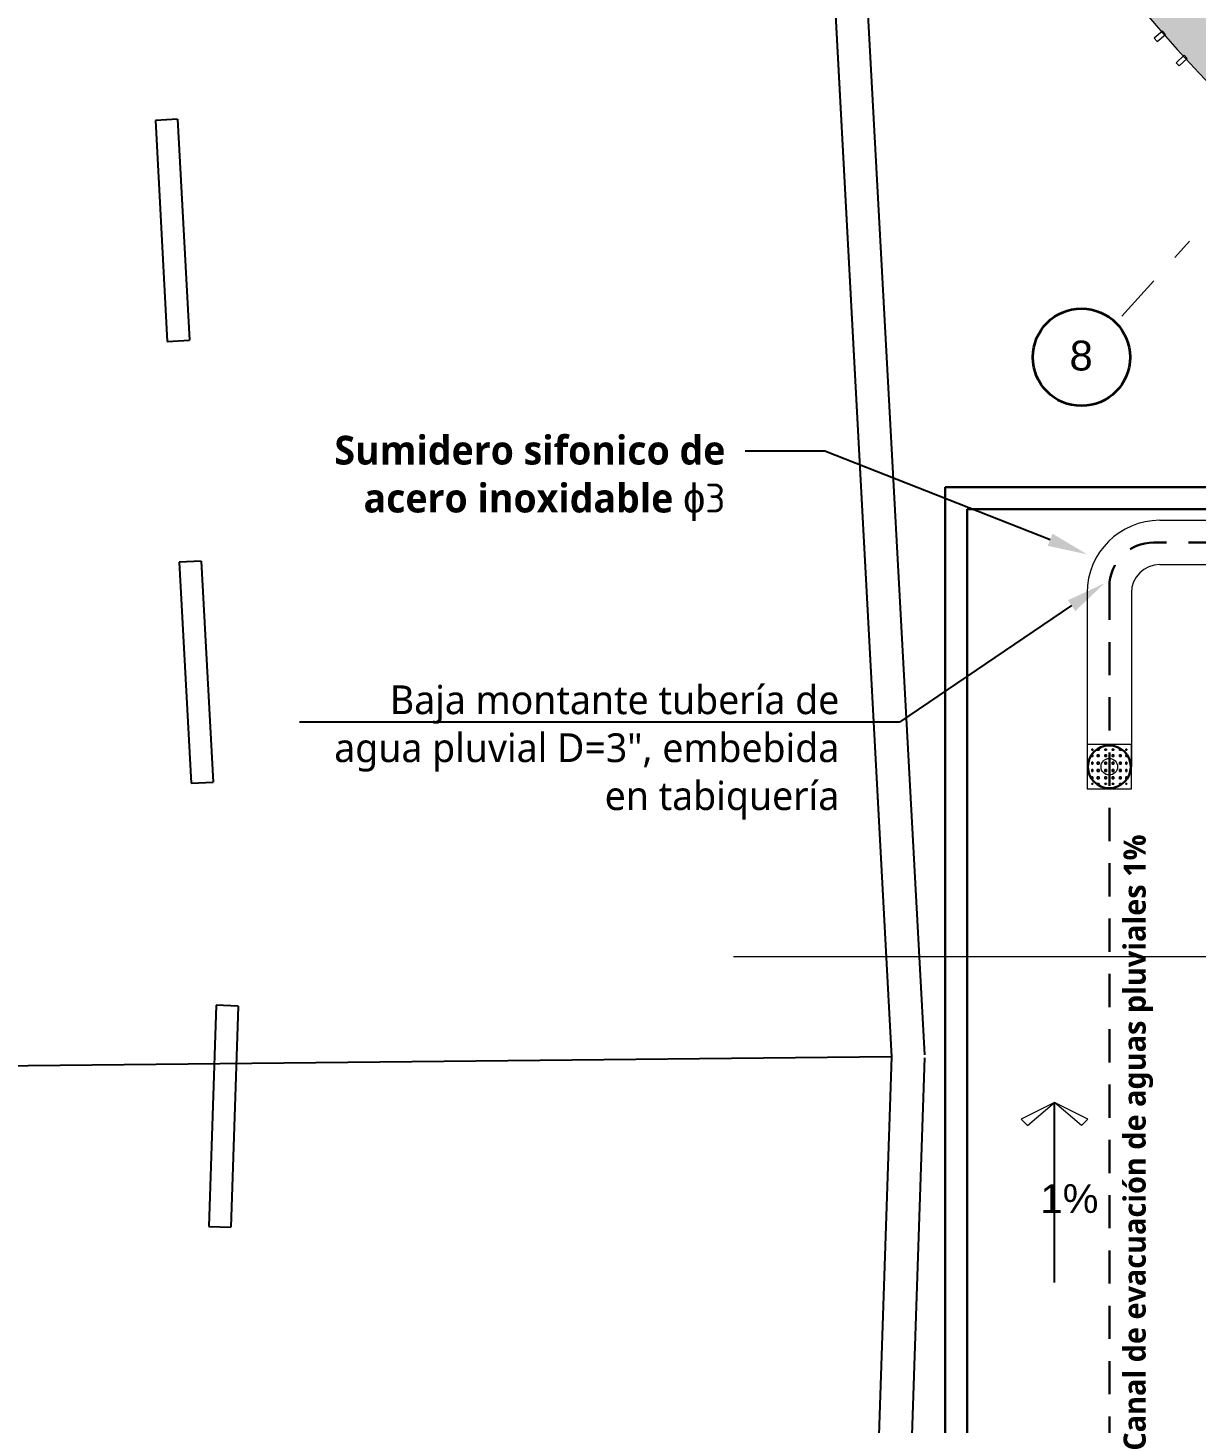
# Model space of a CAD drawing. Header units: metres. Extents: x 27 to 147, y -173 to 8.
# Drawn here: x 36.24 to 41.52, y -111.58 to -105.28 of the extents above; entities that cross this region are included whole.
import ezdxf
from ezdxf import colors
from ezdxf.entities.mleader import LeaderData, LeaderLine
from ezdxf.math import Vec2, Vec3

# ---------------------------------------------------------------- set-up
doc = ezdxf.new("R2010")
doc.units = ezdxf.units.M
doc.linetypes.add('Dot & Dashed', pattern=[0.670277762413025, 0.352777767181396, -0.176388883590699, 0, -0.14111111164093])
doc.linetypes.add('HIDDEN2', pattern=[0.1875, 0.125, -0.0625])
for name, color, linetype, lineweight in [('2D Drafting - General_Pen_No__46', 7, 'Continuous', 25), ('canal de evacuacion', 1, 'Continuous', 20), ('Drawing & Figure_Pen_No__122', 9, 'Continuous', 13), ('Drawing & Figure_Pen_No__7', 7, 'Continuous', 35), ('GRAFO 0 BLANCO', 7, 'Continuous', 0), ('grafo 2', 31, 'Continuous', 20), ('GRAFO 4', 7, 'Continuous', 30), ('GRAFO01', 7, 'Continuous', 0), ('GRfo 3', 7, 'Continuous', 30), ('Interior - Mobiliario', 7, 'Continuous', 5), ('letras sr', 7, 'Continuous', 5), ('linea 001', 252, 'Continuous', 0), ('linea0016', 144, 'HIDDEN2', 9), ('Lineas Referencia', 73, 'Continuous', 13)]:
    doc.layers.add(name, color=color, linetype=linetype, lineweight=lineweight)
for name, color, linetype, lineweight, true_color in [('Interior - Mobiliario _Pluma_Nº__3', 7, 'Continuous', 18, 0xff6600), ('RAMPA PROPUESTA 1 CERRAMIENTO_Pen_No__167', 7, 'Continuous', 13, 0x6a6a6a), ('Structural - Bearing_Pen_No__123', 7, 'Continuous', 0, 0xd8d8d8), ('Structural - Bearing_Pen_No__167', 7, 'Continuous', 13, 0x6a6a6a)]:
    doc.layers.add(name, color=color, linetype=linetype, lineweight=lineweight, true_color=true_color)
doc.layers.add('Rampa', color=41, linetype='Continuous')
doc.layers.add('Separador de bike pintado', color=8, linetype='Continuous')
doc.styles.add('Generales', font='trebuc.ttf', dxfattribs={"height": 0.1})
doc.styles.add('GENERATED_STYLE_1', font='arialbd.ttf')
doc.styles.add('GENERATED_STYLE_2', font='arial.ttf')
doc.styles.get("Standard").update_dxf_attribs({"font": 'arial.ttf'})

# ---------------------------------------------------------------- blocks, each defined once
blk = doc.blocks.new('Red 18')
at = {"layer": 'GRAFO 0 BLANCO', "linetype": 'Continuous'}
for p, q in [((0.05, 0.2041666666666667), (0.04583333333333334, 0.2041666666666667)), ((0.04583333333333334, 0.2041666666666667), (0.04583333333333334, 0.2)), ((0.04583333333333334, 0.2), (0.04583333333333334, 0.2041666666666667)), ((0.04583333333333334, 0.2041666666666667), (0.05, 0.2041666666666667)), ((0.04583333333333334, 0.2), (0.05, 0.2)), ((0.05, 0.2), (0.04583333333333334, 0.2)), ((0.05, 0.2), (0.05, 0.2041666666666667)), ((0.05, 0.2041666666666667), (0.05, 0.2)), ((0.07916666666666668, 0.2041666666666667), (0.07083333333333333, 0.2041666666666667)), ((0.07083333333333333, 0.2041666666666667), (0.07083333333333333, 0.2)), ((0.07083333333333333, 0.2041666666666667), (0.07916666666666668, 0.2041666666666667)), ((0.07083333333333333, 0.2), (0.07083333333333333, 0.2041666666666667)), ((0.07083333333333333, 0.2), (0.07916666666666668, 0.2)), ((0.07916666666666668, 0.2), (0.07083333333333333, 0.2)), ((0.07916666666666668, 0.2), (0.07916666666666668, 0.2041666666666667)), ((0.07916666666666668, 0.2041666666666667), (0.07916666666666668, 0.2)), ((0.1125, 0.2041666666666667), (0.1041666666666667, 0.2041666666666667)), ((0.1041666666666667, 0.2041666666666667), (0.1041666666666667, 0.2)), ((0.1041666666666667, 0.2041666666666667), (0.1125, 0.2041666666666667)), ((0.1041666666666667, 0.2), (0.1041666666666667, 0.2041666666666667)), ((0.1041666666666667, 0.2), (0.1125, 0.2)), ((0.1125, 0.2), (0.1041666666666667, 0.2)), ((0.1125, 0.2), (0.1125, 0.2041666666666667)), ((0.1125, 0.2041666666666667), (0.1125, 0.2)), ((0.1458333333333333, 0.2041666666666667), (0.1375, 0.2041666666666667)), ((0.1375, 0.2041666666666667), (0.1375, 0.2)), ((0.1375, 0.2041666666666667), (0.1458333333333333, 0.2041666666666667)), ((0.1375, 0.2), (0.1375, 0.2041666666666667)), ((0.1375, 0.2), (0.1458333333333333, 0.2)), ((0.1458333333333333, 0.2), (0.1375, 0.2)), ((0.1458333333333333, 0.2), (0.1458333333333333, 0.2041666666666667)), ((0.1458333333333333, 0.2041666666666667), (0.1458333333333333, 0.2)), ((0.1791666666666666, 0.2041666666666667), (0.1708333333333333, 0.2041666666666667)), ((0.1708333333333333, 0.2041666666666667), (0.1708333333333333, 0.2)), ((0.1708333333333333, 0.2041666666666667), (0.1791666666666666, 0.2041666666666667)), ((0.1708333333333333, 0.2), (0.1708333333333333, 0.2041666666666667)), ((0.1708333333333333, 0.2), (0.1791666666666666, 0.2)), ((0.1791666666666666, 0.2), (0.1708333333333333, 0.2)), ((0.1791666666666666, 0.2), (0.1791666666666666, 0.2041666666666667)), ((0.1791666666666666, 0.2041666666666667), (0.1791666666666666, 0.2)), ((0.2041666666666667, 0.2041666666666667), (0.2, 0.2041666666666667)), ((0.2, 0.2041666666666667), (0.2, 0.2)), ((0.2, 0.2), (0.2, 0.2041666666666667)), ((0.2, 0.2041666666666667), (0.2041666666666667, 0.2041666666666667)), ((0.2, 0.2), (0.2041666666666667, 0.2)), ((0.2041666666666667, 0.2), (0.2, 0.2)), ((0.2041666666666667, 0.2), (0.2041666666666667, 0.2041666666666667)), ((0.2041666666666667, 0.2041666666666667), (0.2041666666666667, 0.2)), ((0.05, 0.1791666666666666), (0.04583333333333334, 0.1791666666666666)), ((0.04583333333333334, 0.1791666666666666), (0.04583333333333334, 0.1708333333333333)), ((0.04583333333333334, 0.1708333333333333), (0.04583333333333334, 0.1791666666666666)), ((0.04583333333333334, 0.1791666666666666), (0.05, 0.1791666666666666)), ((0.04583333333333334, 0.1708333333333333), (0.05, 0.1708333333333333)), ((0.05, 0.1708333333333333), (0.04583333333333334, 0.1708333333333333)), ((0.05, 0.1458333333333333), (0.04583333333333334, 0.1458333333333333)), ((0.04583333333333334, 0.1458333333333333), (0.04583333333333334, 0.1375)), ((0.04583333333333334, 0.1375), (0.04583333333333334, 0.1458333333333333)), ((0.04583333333333334, 0.1458333333333333), (0.05, 0.1458333333333333)), ((0.04583333333333334, 0.1375), (0.05, 0.1375)), ((0.05, 0.1375), (0.04583333333333334, 0.1375)), ((0.05, 0.1708333333333333), (0.05, 0.1791666666666666)), ((0.05, 0.1791666666666666), (0.05, 0.1708333333333333)), ((0.05, 0.1375), (0.05, 0.1458333333333333)), ((0.05, 0.1458333333333333), (0.05, 0.1375)), ((0.07916666666666668, 0.1791666666666666), (0.07083333333333333, 0.1791666666666666)), ((0.07083333333333333, 0.1791666666666666), (0.07083333333333333, 0.1708333333333333)), ((0.07083333333333333, 0.1708333333333333), (0.07083333333333333, 0.1791666666666666)), ((0.07083333333333333, 0.1791666666666666), (0.07916666666666668, 0.1791666666666666)), ((0.07083333333333333, 0.1708333333333333), (0.07916666666666668, 0.1708333333333333)), ((0.07916666666666668, 0.1708333333333333), (0.07083333333333333, 0.1708333333333333)), ((0.07916666666666668, 0.1458333333333333), (0.07083333333333333, 0.1458333333333333)), ((0.07083333333333333, 0.1458333333333333), (0.07083333333333333, 0.1375)), ((0.07083333333333333, 0.1375), (0.07083333333333333, 0.1458333333333333)), ((0.07083333333333333, 0.1458333333333333), (0.07916666666666668, 0.1458333333333333)), ((0.07083333333333333, 0.1375), (0.07916666666666668, 0.1375)), ((0.07916666666666668, 0.1375), (0.07083333333333333, 0.1375)), ((0.07916666666666668, 0.1708333333333333), (0.07916666666666668, 0.1791666666666666)), ((0.07916666666666668, 0.1791666666666666), (0.07916666666666668, 0.1708333333333333)), ((0.07916666666666668, 0.1375), (0.07916666666666668, 0.1458333333333333)), ((0.07916666666666668, 0.1458333333333333), (0.07916666666666668, 0.1375)), ((0.1125, 0.1791666666666666), (0.1041666666666667, 0.1791666666666666)), ((0.1041666666666667, 0.1791666666666666), (0.1041666666666667, 0.1708333333333333)), ((0.1041666666666667, 0.1708333333333333), (0.1041666666666667, 0.1791666666666666)), ((0.1041666666666667, 0.1791666666666666), (0.1125, 0.1791666666666666)), ((0.1041666666666667, 0.1708333333333333), (0.1125, 0.1708333333333333)), ((0.1125, 0.1708333333333333), (0.1041666666666667, 0.1708333333333333)), ((0.1125, 0.1458333333333333), (0.1041666666666667, 0.1458333333333333)), ((0.1041666666666667, 0.1458333333333333), (0.1041666666666667, 0.1375)), ((0.1041666666666667, 0.1375), (0.1041666666666667, 0.1458333333333333)), ((0.1041666666666667, 0.1458333333333333), (0.1125, 0.1458333333333333)), ((0.1041666666666667, 0.1375), (0.1125, 0.1375)), ((0.1125, 0.1375), (0.1041666666666667, 0.1375)), ((0.1125, 0.1708333333333333), (0.1125, 0.1791666666666666)), ((0.1125, 0.1791666666666666), (0.1125, 0.1708333333333333)), ((0.1125, 0.1375), (0.1125, 0.1458333333333333)), ((0.1125, 0.1458333333333333), (0.1125, 0.1375)), ((0.1458333333333333, 0.1791666666666666), (0.1375, 0.1791666666666666)), ((0.1375, 0.1791666666666666), (0.1375, 0.1708333333333333)), ((0.1375, 0.1708333333333333), (0.1375, 0.1791666666666666)), ((0.1375, 0.1791666666666666), (0.1458333333333333, 0.1791666666666666)), ((0.1375, 0.1708333333333333), (0.1458333333333333, 0.1708333333333333)), ((0.1458333333333333, 0.1708333333333333), (0.1375, 0.1708333333333333)), ((0.1458333333333333, 0.1458333333333333), (0.1375, 0.1458333333333333)), ((0.1375, 0.1458333333333333), (0.1375, 0.1375)), ((0.1375, 0.1375), (0.1375, 0.1458333333333333)), ((0.1375, 0.1458333333333333), (0.1458333333333333, 0.1458333333333333)), ((0.1375, 0.1375), (0.1458333333333333, 0.1375)), ((0.1458333333333333, 0.1375), (0.1375, 0.1375)), ((0.1458333333333333, 0.1708333333333333), (0.1458333333333333, 0.1791666666666666)), ((0.1458333333333333, 0.1791666666666666), (0.1458333333333333, 0.1708333333333333)), ((0.1458333333333333, 0.1375), (0.1458333333333333, 0.1458333333333333)), ((0.1458333333333333, 0.1458333333333333), (0.1458333333333333, 0.1375)), ((0.1791666666666666, 0.1791666666666666), (0.1708333333333333, 0.1791666666666666)), ((0.1708333333333333, 0.1791666666666666), (0.1708333333333333, 0.1708333333333333)), ((0.1708333333333333, 0.1708333333333333), (0.1708333333333333, 0.1791666666666666)), ((0.1708333333333333, 0.1791666666666666), (0.1791666666666666, 0.1791666666666666)), ((0.1708333333333333, 0.1708333333333333), (0.1791666666666666, 0.1708333333333333)), ((0.1791666666666666, 0.1708333333333333), (0.1708333333333333, 0.1708333333333333)), ((0.1791666666666666, 0.1458333333333333), (0.1708333333333333, 0.1458333333333333)), ((0.1708333333333333, 0.1458333333333333), (0.1708333333333333, 0.1375)), ((0.1708333333333333, 0.1375), (0.1708333333333333, 0.1458333333333333)), ((0.1708333333333333, 0.1458333333333333), (0.1791666666666666, 0.1458333333333333)), ((0.1708333333333333, 0.1375), (0.1791666666666666, 0.1375)), ((0.1791666666666666, 0.1375), (0.1708333333333333, 0.1375)), ((0.1791666666666666, 0.1708333333333333), (0.1791666666666666, 0.1791666666666666)), ((0.1791666666666666, 0.1791666666666666), (0.1791666666666666, 0.1708333333333333)), ((0.1791666666666666, 0.1375), (0.1791666666666666, 0.1458333333333333)), ((0.1791666666666666, 0.1458333333333333), (0.1791666666666666, 0.1375)), ((0.2041666666666667, 0.1791666666666666), (0.2, 0.1791666666666666)), ((0.2, 0.1791666666666666), (0.2, 0.1708333333333333)), ((0.2, 0.1708333333333333), (0.2, 0.1791666666666666)), ((0.2, 0.1791666666666666), (0.2041666666666667, 0.1791666666666666)), ((0.2, 0.1708333333333333), (0.2041666666666667, 0.1708333333333333)), ((0.2041666666666667, 0.1708333333333333), (0.2, 0.1708333333333333)), ((0.2041666666666667, 0.1458333333333333), (0.2, 0.1458333333333333)), ((0.2, 0.1458333333333333), (0.2, 0.1375)), ((0.2, 0.1375), (0.2, 0.1458333333333333)), ((0.2, 0.1458333333333333), (0.2041666666666667, 0.1458333333333333)), ((0.2, 0.1375), (0.2041666666666667, 0.1375)), ((0.2041666666666667, 0.1375), (0.2, 0.1375)), ((0.2041666666666667, 0.1708333333333333), (0.2041666666666667, 0.1791666666666666)), ((0.2041666666666667, 0.1791666666666666), (0.2041666666666667, 0.1708333333333333)), ((0.2041666666666667, 0.1375), (0.2041666666666667, 0.1458333333333333)), ((0.2041666666666667, 0.1458333333333333), (0.2041666666666667, 0.1375)), ((0.05, 0.1125), (0.04583333333333334, 0.1125)), ((0.04583333333333334, 0.1125), (0.04583333333333334, 0.1041666666666667)), ((0.04583333333333334, 0.1041666666666667), (0.04583333333333334, 0.1125)), ((0.04583333333333334, 0.1125), (0.05, 0.1125)), ((0.04583333333333334, 0.1041666666666667), (0.05, 0.1041666666666667)), ((0.05, 0.1041666666666667), (0.04583333333333334, 0.1041666666666667)), ((0.05, 0.07916666666666668), (0.04583333333333334, 0.07916666666666668)), ((0.04583333333333334, 0.07916666666666668), (0.04583333333333334, 0.07083333333333333)), ((0.04583333333333334, 0.07083333333333333), (0.04583333333333334, 0.07916666666666668)), ((0.04583333333333334, 0.07916666666666668), (0.05, 0.07916666666666668)), ((0.04583333333333334, 0.07083333333333333), (0.05, 0.07083333333333333)), ((0.05, 0.07083333333333333), (0.04583333333333334, 0.07083333333333333)), ((0.05, 0.1041666666666667), (0.05, 0.1125)), ((0.05, 0.1125), (0.05, 0.1041666666666667)), ((0.05, 0.07083333333333333), (0.05, 0.07916666666666668)), ((0.05, 0.07916666666666668), (0.05, 0.07083333333333333)), ((0.07916666666666668, 0.1125), (0.07083333333333333, 0.1125)), ((0.07083333333333333, 0.1125), (0.07083333333333333, 0.1041666666666667)), ((0.07083333333333333, 0.1041666666666667), (0.07083333333333333, 0.1125)), ((0.07083333333333333, 0.1125), (0.07916666666666668, 0.1125)), ((0.07083333333333333, 0.1041666666666667), (0.07916666666666668, 0.1041666666666667)), ((0.07916666666666668, 0.1041666666666667), (0.07083333333333333, 0.1041666666666667)), ((0.07916666666666668, 0.07916666666666668), (0.07083333333333333, 0.07916666666666668)), ((0.07083333333333333, 0.07916666666666668), (0.07083333333333333, 0.07083333333333333)), ((0.07083333333333333, 0.07083333333333333), (0.07083333333333333, 0.07916666666666668)), ((0.07083333333333333, 0.07916666666666668), (0.07916666666666668, 0.07916666666666668)), ((0.07083333333333333, 0.07083333333333333), (0.07916666666666668, 0.07083333333333333)), ((0.07916666666666668, 0.07083333333333333), (0.07083333333333333, 0.07083333333333333)), ((0.07916666666666668, 0.1041666666666667), (0.07916666666666668, 0.1125)), ((0.07916666666666668, 0.1125), (0.07916666666666668, 0.1041666666666667)), ((0.07916666666666668, 0.07083333333333333), (0.07916666666666668, 0.07916666666666668)), ((0.07916666666666668, 0.07916666666666668), (0.07916666666666668, 0.07083333333333333)), ((0.1125, 0.1125), (0.1041666666666667, 0.1125)), ((0.1041666666666667, 0.1125), (0.1041666666666667, 0.1041666666666667)), ((0.1041666666666667, 0.1041666666666667), (0.1041666666666667, 0.1125)), ((0.1041666666666667, 0.1125), (0.1125, 0.1125)), ((0.1041666666666667, 0.1041666666666667), (0.1125, 0.1041666666666667)), ((0.1125, 0.1041666666666667), (0.1041666666666667, 0.1041666666666667)), ((0.1125, 0.07916666666666668), (0.1041666666666667, 0.07916666666666668)), ((0.1041666666666667, 0.07916666666666668), (0.1041666666666667, 0.07083333333333333)), ((0.1041666666666667, 0.07083333333333333), (0.1041666666666667, 0.07916666666666668)), ((0.1041666666666667, 0.07916666666666668), (0.1125, 0.07916666666666668)), ((0.1041666666666667, 0.07083333333333333), (0.1125, 0.07083333333333333)), ((0.1125, 0.07083333333333333), (0.1041666666666667, 0.07083333333333333)), ((0.1125, 0.1041666666666667), (0.1125, 0.1125)), ((0.1125, 0.1125), (0.1125, 0.1041666666666667)), ((0.1125, 0.07083333333333333), (0.1125, 0.07916666666666668)), ((0.1125, 0.07916666666666668), (0.1125, 0.07083333333333333)), ((0.1458333333333333, 0.1125), (0.1375, 0.1125)), ((0.1375, 0.1125), (0.1375, 0.1041666666666667)), ((0.1375, 0.1041666666666667), (0.1375, 0.1125)), ((0.1375, 0.1125), (0.1458333333333333, 0.1125)), ((0.1375, 0.1041666666666667), (0.1458333333333333, 0.1041666666666667)), ((0.1458333333333333, 0.1041666666666667), (0.1375, 0.1041666666666667)), ((0.1458333333333333, 0.07916666666666668), (0.1375, 0.07916666666666668)), ((0.1375, 0.07916666666666668), (0.1375, 0.07083333333333333)), ((0.1375, 0.07083333333333333), (0.1375, 0.07916666666666668)), ((0.1375, 0.07916666666666668), (0.1458333333333333, 0.07916666666666668)), ((0.1375, 0.07083333333333333), (0.1458333333333333, 0.07083333333333333)), ((0.1458333333333333, 0.07083333333333333), (0.1375, 0.07083333333333333)), ((0.1458333333333333, 0.1041666666666667), (0.1458333333333333, 0.1125)), ((0.1458333333333333, 0.1125), (0.1458333333333333, 0.1041666666666667)), ((0.1458333333333333, 0.07083333333333333), (0.1458333333333333, 0.07916666666666668)), ((0.1458333333333333, 0.07916666666666668), (0.1458333333333333, 0.07083333333333333)), ((0.1791666666666666, 0.1125), (0.1708333333333333, 0.1125)), ((0.1708333333333333, 0.1125), (0.1708333333333333, 0.1041666666666667)), ((0.1708333333333333, 0.1041666666666667), (0.1708333333333333, 0.1125)), ((0.1708333333333333, 0.1125), (0.1791666666666666, 0.1125)), ((0.1708333333333333, 0.1041666666666667), (0.1791666666666666, 0.1041666666666667)), ((0.1791666666666666, 0.1041666666666667), (0.1708333333333333, 0.1041666666666667)), ((0.1791666666666666, 0.07916666666666668), (0.1708333333333333, 0.07916666666666668)), ((0.1708333333333333, 0.07916666666666668), (0.1708333333333333, 0.07083333333333333)), ((0.1708333333333333, 0.07083333333333333), (0.1708333333333333, 0.07916666666666668)), ((0.1708333333333333, 0.07916666666666668), (0.1791666666666666, 0.07916666666666668)), ((0.1708333333333333, 0.07083333333333333), (0.1791666666666666, 0.07083333333333333)), ((0.1791666666666666, 0.07083333333333333), (0.1708333333333333, 0.07083333333333333)), ((0.1791666666666666, 0.1041666666666667), (0.1791666666666666, 0.1125)), ((0.1791666666666666, 0.1125), (0.1791666666666666, 0.1041666666666667)), ((0.1791666666666666, 0.07083333333333333), (0.1791666666666666, 0.07916666666666668)), ((0.1791666666666666, 0.07916666666666668), (0.1791666666666666, 0.07083333333333333)), ((0.2041666666666667, 0.1125), (0.2, 0.1125)), ((0.2, 0.1125), (0.2, 0.1041666666666667)), ((0.2, 0.1041666666666667), (0.2, 0.1125)), ((0.2, 0.1125), (0.2041666666666667, 0.1125)), ((0.2, 0.1041666666666667), (0.2041666666666667, 0.1041666666666667)), ((0.2041666666666667, 0.1041666666666667), (0.2, 0.1041666666666667)), ((0.2041666666666667, 0.07916666666666668), (0.2, 0.07916666666666668)), ((0.2, 0.07916666666666668), (0.2, 0.07083333333333333)), ((0.2, 0.07083333333333333), (0.2, 0.07916666666666668)), ((0.2, 0.07916666666666668), (0.2041666666666667, 0.07916666666666668)), ((0.2, 0.07083333333333333), (0.2041666666666667, 0.07083333333333333)), ((0.2041666666666667, 0.07083333333333333), (0.2, 0.07083333333333333)), ((0.2041666666666667, 0.1041666666666667), (0.2041666666666667, 0.1125)), ((0.2041666666666667, 0.1125), (0.2041666666666667, 0.1041666666666667)), ((0.2041666666666667, 0.07083333333333333), (0.2041666666666667, 0.07916666666666668)), ((0.2041666666666667, 0.07916666666666668), (0.2041666666666667, 0.07083333333333333)), ((0.05, 0.05), (0.04583333333333334, 0.05)), ((0.04583333333333334, 0.05), (0.04583333333333334, 0.04583333333333334)), ((0.04583333333333334, 0.04583333333333334), (0.04583333333333334, 0.05)), ((0.04583333333333334, 0.05), (0.05, 0.05)), ((0.04583333333333334, 0.04583333333333334), (0.05, 0.04583333333333334)), ((0.05, 0.04583333333333334), (0.04583333333333334, 0.04583333333333334)), ((0.05, 0.04583333333333334), (0.05, 0.05)), ((0.05, 0.05), (0.05, 0.04583333333333334)), ((0.07916666666666668, 0.05), (0.07083333333333333, 0.05)), ((0.07083333333333333, 0.05), (0.07083333333333333, 0.04583333333333334)), ((0.07083333333333333, 0.05), (0.07916666666666668, 0.05)), ((0.07083333333333333, 0.04583333333333334), (0.07083333333333333, 0.05)), ((0.07083333333333333, 0.04583333333333334), (0.07916666666666668, 0.04583333333333334)), ((0.07916666666666668, 0.04583333333333334), (0.07083333333333333, 0.04583333333333334)), ((0.07916666666666668, 0.04583333333333334), (0.07916666666666668, 0.05)), ((0.07916666666666668, 0.05), (0.07916666666666668, 0.04583333333333334)), ((0.1125, 0.05), (0.1041666666666667, 0.05)), ((0.1041666666666667, 0.05), (0.1041666666666667, 0.04583333333333334)), ((0.1041666666666667, 0.05), (0.1125, 0.05)), ((0.1041666666666667, 0.04583333333333334), (0.1041666666666667, 0.05)), ((0.1041666666666667, 0.04583333333333334), (0.1125, 0.04583333333333334)), ((0.1125, 0.04583333333333334), (0.1041666666666667, 0.04583333333333334)), ((0.1125, 0.04583333333333334), (0.1125, 0.05)), ((0.1125, 0.05), (0.1125, 0.04583333333333334)), ((0.1458333333333333, 0.05), (0.1375, 0.05)), ((0.1375, 0.05), (0.1375, 0.04583333333333334)), ((0.1375, 0.05), (0.1458333333333333, 0.05)), ((0.1375, 0.04583333333333334), (0.1375, 0.05)), ((0.1375, 0.04583333333333334), (0.1458333333333333, 0.04583333333333334)), ((0.1458333333333333, 0.04583333333333334), (0.1375, 0.04583333333333334)), ((0.1458333333333333, 0.04583333333333334), (0.1458333333333333, 0.05)), ((0.1458333333333333, 0.05), (0.1458333333333333, 0.04583333333333334)), ((0.1791666666666666, 0.05), (0.1708333333333333, 0.05)), ((0.1708333333333333, 0.05), (0.1708333333333333, 0.04583333333333334)), ((0.1708333333333333, 0.05), (0.1791666666666666, 0.05)), ((0.1708333333333333, 0.04583333333333334), (0.1708333333333333, 0.05)), ((0.1708333333333333, 0.04583333333333334), (0.1791666666666666, 0.04583333333333334)), ((0.1791666666666666, 0.04583333333333334), (0.1708333333333333, 0.04583333333333334)), ((0.1791666666666666, 0.04583333333333334), (0.1791666666666666, 0.05)), ((0.1791666666666666, 0.05), (0.1791666666666666, 0.04583333333333334)), ((0.2041666666666667, 0.05), (0.2, 0.05)), ((0.2, 0.05), (0.2, 0.04583333333333334)), ((0.2, 0.04583333333333334), (0.2, 0.05)), ((0.2, 0.05), (0.2041666666666667, 0.05)), ((0.2, 0.04583333333333334), (0.2041666666666667, 0.04583333333333334)), ((0.2041666666666667, 0.04583333333333334), (0.2, 0.04583333333333334)), ((0.2041666666666667, 0.04583333333333334), (0.2041666666666667, 0.05)), ((0.2041666666666667, 0.05), (0.2041666666666667, 0.04583333333333334))]:
    blk.add_line(p, q, dxfattribs=at)
at = {"layer": 'GRAFO01'}
blk.add_lwpolyline([(0.02500000000000005, 0.02500000000000141), (0.2250000000000001, 0.02500000000000141), (0.2250000000000001, 0.2250000000000014), (0.02500000000000005, 0.2250000000000014)], close=True, dxfattribs=at)
at = {"layer": 'Interior - Mobiliario _Pluma_Nº__3', "linetype": 'Continuous'}
for p, q in [((0.2250000000000001, 0.2250000000000014), (0.02500000000000005, 0.2250000000000014)), ((0.02500000000000005, 0.2250000000000014), (0.02500000000000005, 0.02500000000000141)), ((0.2250000000000001, 0.02500000000000141), (0.2250000000000001, 0.2250000000000014)), ((0.02500000000000005, 0.02500000000000141), (0.2250000000000001, 0.02500000000000141))]:
    blk.add_line(p, q, dxfattribs=at)
blk = doc.blocks.new('FLECHA')
at = {"layer": 'grafo 2', "ltscale": 0.05}
for p, q in [((674350.4068813783, 8489809.493097022, -2.952000000000225), (674350.3571751671, 8489809.392813733, -2.952000000000225)), ((674350.4068813783, 8489809.493097022, -2.952000000000225), (674350.4259006998, 8489809.474077702, -2.952000000000225)), ((674350.4259006998, 8489809.474077702, -2.952000000000225), (674350.3571751671, 8489809.392813733, -2.952000000000225)), ((674350.4259006998, 8489809.311549768, -2.952000000000225), (674350.3571751671, 8489809.392813733, -2.952000000000225)), ((674350.4068813783, 8489809.292530447, -2.952000000000225), (674350.4259006998, 8489809.311549768, -2.952000000000225))]:
    blk.add_line(p, q, dxfattribs=at)
at = {"layer": 'grafo 2', "lineweight": 25}
blk.add_line((674350.8988359317, 8489809.392813733, -2.952000000000225), (674350.3571751671, 8489809.392813733, -2.952000000000225), dxfattribs=at)
at = {"layer": 'grafo 2'}
blk.add_line((674350.3571751671, 8489809.392813733, -2.952000000000225), (674350.4068813783, 8489809.292530447, -2.952000000000225), dxfattribs=at)

msp = doc.modelspace()

# ---------------------------------------------------------------- hatches: boundary and pattern name
at = {"layer": 'Structural - Bearing_Pen_No__123', "linetype": 'Continuous', "lineweight": 0, "true_color": 0xa2a2a2}
h = msp.add_hatch(color=253, dxfattribs=at)
h.paths.add_polyline_path([(51.81196546571025, -107.3711592722996), (51.81196546571025, -95.30803342829785), (45.86391877261511, -95.30803342829785, 0.9905383628707543), (45.86391877261511, -107.3711592722996)])
h.paths.add_polyline_path([(49.0694001417822, -101.3395963999866, -0.9999999999999999), (42.76940014178219, -101.3395963999866, -0.9999999999999999)], flags=0)

# ---------------------------------------------------------------- linework, layer by layer
at = {"color": 251, "true_color": 0x636466}
for p, q in [((39.36122024227632, -95.29987515252908), (40.14601842962555, -109.9281439354807)), ((39.49998915766327, -95.29239145808732), (40.29577103482013, -109.9200031183187)), ((40.14601842962555, -109.9281439354807), (34.14064119301737, -109.9903191112888)), ((40.14601842962555, -109.9281439354807), (39.76108894160541, -121.5127773525081)), ((40.29590978054382, -109.9331328670677), (39.91098029252368, -121.517766284095))]:
    msp.add_line(p, q, dxfattribs=at)
at = {"layer": 'canal de evacuacion'}
for p, q in [((41.3595946837344, -107.5036386626514), (51.88941744437253, -107.503638662652)), ((41.3595946837344, -107.7036386626512), (51.88941744437253, -107.7036386626521))]:
    msp.add_line(p, q, dxfattribs=at)
for points in [[(41.0315575008589, -107.8316758455269), (41.03155750085799, -108.6175600428726)], [(41.23155750085871, -107.8316758455271), (41.2315575008578, -108.6175600428726)]]:
    msp.add_lwpolyline(points, dxfattribs=at)
msp.add_circle((41.13155750085789, -108.6175600428726), 0.0375, dxfattribs=at)
for radius, end in [(0.3280371828760508, 179.9999999999479), (0.1280371828760508, 180)]:
    msp.add_arc((41.3595946837344, -107.8316758455273), radius, 90, end, dxfattribs=at)
at = {"layer": 'Drawing & Figure_Pen_No__122', "color": 9, "linetype": 'Dot & Dashed', "lineweight": 13}
msp.add_line((41.84865628769381, -105.8489941039064), (41.18809037317006, -106.5811644250711), dxfattribs=at)
at = {"layer": 'Drawing & Figure_Pen_No__7', "color": 7, "linetype": 'Continuous', "lineweight": 35}
msp.add_circle((41.00570733956187, -106.7664653399418), 0.2199999999999994, dxfattribs=at)
at = {"layer": 'GRAFO 4', "linetype": 'Continuous'}
for points in [[(40.38938244516694, -107.3536374025028), (51.98949792623446, -107.3536374025028), (51.98949792623446, -126.6536374769391), (40.38938244516694, -126.6536374769391)], [(40.48938244516697, -107.4536374025028), (51.88949792623444, -107.4536374025028), (51.88949792623444, -126.5536374769392), (40.48938244516697, -126.5536374769391)]]:
    msp.add_lwpolyline(points, close=True, dxfattribs=at)
at = {"layer": 'GRfo 3'}
msp.add_circle((41.13155750085789, -108.6175600428726), 0.0966952781077453, dxfattribs=at)
at = {"layer": 'linea 001'}
msp.add_line((42.64889554103834, -109.4772724161563), (39.43296639655455, -109.477272422617), dxfattribs=at)
at = {"layer": 'linea0016', "linetype": 'HIDDEN2', "lineweight": 30, "ltscale": 1.2}
for p, q in [((51.88949792623444, -107.6036374025028), (41.33180804499861, -107.6036374025028)), ((41.13180804499862, -112.45363691876), (41.13180804499862, -107.8036374025029))]:
    msp.add_line(p, q, dxfattribs=at)
at = {"layer": 'linea0016', "linetype": 'HIDDEN2', "lineweight": 30, "ltscale": 0.9}
msp.add_arc((41.33180804499861, -107.8036374025029), 0.2, 90, 180, dxfattribs=at)
at = {"layer": 'Rampa'}
for p, q in [((39.36122024227637, -95.29987515253002), (40.1460184296256, -109.9281439354817)), ((40.1460184296256, -109.9281439354817), (39.76108894160546, -121.512777352509))]:
    msp.add_line(p, q, dxfattribs=at)
at = {"layer": 'RAMPA PROPUESTA 1 CERRAMIENTO_Pen_No__167', "color": 251, "linetype": 'Continuous', "lineweight": 13, "true_color": 0x6a6a6a}
for points in [[(41.33513063249108, -105.325161008813), (41.34829927601822, -105.3402138101355), (41.38593127932452, -105.3072922013177), (41.37276263579738, -105.2922393999952)], [(41.43353115516839, -105.4354664163204), (41.4470622422978, -105.4501942702407), (41.48388187709846, -105.4163665524172), (41.47035078996905, -105.4016386984969)]]:
    msp.add_lwpolyline(points, close=True, dxfattribs=at)
at = {"layer": 'Separador de bike pintado'}
for p, q in [((36.91819427823112, -105.6908405344505), (36.81833961845809, -105.6962300350654)), ((36.8183396181342, -105.6962300359385), (36.87223462372089, -106.6947766438901)), ((36.91819427823112, -105.6908405344505), (36.97208928227378, -106.6893871412085)), ((36.87223462363995, -106.6947766441084), (36.97208928422265, -106.6893871413105)), ((37.02598433431132, -107.6879337483577), (36.92612967453835, -107.6933232489726)), ((36.92612967421446, -107.6933232498457), (36.98002467980115, -108.6918698577973)), ((37.02598433431132, -107.6879337483577), (37.07987933835404, -108.6864803551157)), ((36.98002467972021, -108.6918698580156), (37.07987934030286, -108.6864803552177)), ((37.09262813658365, -109.6955523308489), (37.05941887046487, -110.69500075099)), ((37.19257297798305, -109.698873256474), (37.09262813698229, -109.6955523300071)), ((37.19257297798305, -109.698873256474), (37.15936371043001, -110.6983216752918)), ((37.05941887036528, -110.6950007512004), (37.15936371236257, -110.698321675563))]:
    msp.add_line(p, q, dxfattribs=at)
at = {"layer": 'Structural - Bearing_Pen_No__167', "color": 251, "linetype": 'Continuous', "lineweight": 13, "true_color": 0x6a6a6a}
msp.add_lwpolyline([(51.81196546571025, -107.3711592722996), (51.81196546571025, -95.30803342829785), (45.86391877261511, -95.30803342829785, 0.9905383628707543), (45.86391877261511, -107.3711592722996)], format="xyb", close=True, dxfattribs=at)

# ---------------------------------------------------------------- block references
at = {"layer": 'Interior - Mobiliario', "color": 104, "linetype": 'Continuous', "lineweight": 20, "true_color": 0x029e21}
msp.add_blockref('Red 18', (41.00655750085789, -108.7425600428726), dxfattribs=at)
at = {"layer": 'Lineas Referencia', "xscale": 1.5, "yscale": 1.5, "zscale": 1.5, "rotation": 270}
msp.add_blockref('FLECHA', (-12734673.20564168, 1011415.400222255, 4.428000000000337), dxfattribs=at)

# ---------------------------------------------------------------- texts
at = {"layer": '2D Drafting - General_Pen_No__46', "insert": (41.32962105782192, -111.7086252971664), "char_height": 0.1, "attachment_point": 7, "rotation": 90, "style": 'GENERATED_STYLE_2'}
msp.add_mtext('{\\fTrebuchet MS|b1|i0|c0|p34;Canal de evacuación de aguas pluviales 1%}', dxfattribs=at)
at = {"layer": '2D Drafting - General_Pen_No__46', "insert": (40.76952433071435, -110.6352803850276), "char_height": 0.13, "attachment_point": 7, "style": 'GENERATED_STYLE_2'}
msp.add_mtext('{\\fSansSerif|b0|i0|c2|p2; 1%}', dxfattribs=at)
at = {"layer": 'Drawing & Figure_Pen_No__7', "color": 7, "linetype": 'Continuous', "lineweight": 35, "insert": (41.05552545917659, -106.829605136296), "char_height": 0.135, "attachment_point": 9, "rotation": 358.7118018299885, "style": 'GENERATED_STYLE_1'}
msp.add_mtext('\\A1;{\\pqr;\\fArial|b0|i0|c0|p34;8}', dxfattribs=at)

# ---------------------------------------------------------------- leaders
at = {"layer": 'letras sr', "linetype": 'Continuous'}
ml = msp.add_multileader_mtext('Standard', dxfattribs=at)
ml.set_content('{\\fTrebuchet MS|b1|i0|c0|p34;\\H1.3x;Sumidero sifonico de acero inoxidable \\fISOCPEUR|b1|i0|c0|p34;ɸ3}', color=256)
ml.set_leader_properties()
ml.build(insert=Vec2(0, 0))
ml.multileader.update_dxf_attribs({"dogleg_length": 0.36, "arrow_head_size": 0.18})
ctx = ml.context
ctx.base_point, ctx.char_height, ctx.arrow_head_size, ctx.landing_gap_size, ctx.plane_origin, ctx.plane_x_axis, ctx.plane_y_axis = Vec3(37.56175828819948, -107.1904183247509), 0.1, 0.18, 0.09, Vec3(41.02709311150042, -106.2972172877694), Vec3(1, -2.449293598294706e-16), Vec3(2.449293598294706e-16, 1)
ctx.text_align_type = 2
notes = []
notes.append((ctx, [(0, (1, 1, 0), (39.84550912995033, -107.1904183247509), (-1, 2.449293598294707e-16), 0.36, [(0, [(41.03155750085787, -107.6575600428725)], 0, [])])]))
ctx.mtext.insert, ctx.mtext.text_direction, ctx.mtext.width, ctx.mtext.alignment, ctx.mtext.flow_direction = Vec3(39.39550912995034, -107.1215127775244), Vec3(1, -2.449293598294706e-16), 1.937233590040705, 3, 5
at = {"layer": 'letras sr'}
ml = msp.add_multileader_mtext('Standard', dxfattribs=at)
ml.set_content('Baja montante tubería de\\P agua pluvial D=3", embebida\\P en tabiquería', color=256, style='Generales')
ml.set_leader_properties()
ml.build(insert=Vec2(0, 0))
ml.multileader.update_dxf_attribs({"text_right_attachment_type": 6, "dogleg_length": 0.36, "arrow_head_size": 0.18})
ctx = ml.context
ctx.base_point, ctx.char_height, ctx.arrow_head_size, ctx.landing_gap_size, ctx.plane_origin, ctx.plane_x_axis, ctx.plane_y_axis = Vec3(37.48724483408668, -108.3330899976396), 0.13, 0.18, 0.09, Vec3(35.4615543796555, -109.1770643971678), Vec3(1, -4.898587196589413e-16), Vec3(4.898587196589413e-16, 1)
ctx.right_attachment, ctx.text_align_type = 6, 2
notes.append((ctx, [(1, (1, 1, 0), (40.18338408974037, -108.4164738360234), (-1, 4.898587196589414e-16), 0.1826173701318089, [(0, [(41.11004107494281, -107.7882731250338)], 0, [])])]))
ctx.mtext.insert, ctx.mtext.text_direction, ctx.mtext.rotation, ctx.mtext.alignment, ctx.mtext.flow_direction = Vec3(39.91076671960855, -108.2497061592558), Vec3(1, -4.898587196589413e-16), 6.283185307179585, 3, 5
for ctx, leaders in notes:
    for number, flags, end, landing, length, lines in leaders:
        leader = LeaderData()
        leader.index, (leader.has_last_leader_line, leader.has_dogleg_vector, leader.attachment_direction) = number, flags
        leader.last_leader_point, leader.dogleg_vector, leader.dogleg_length = Vec3(end), Vec3(landing), length
        for number, points, colour, breaks in lines:
            line = LeaderLine()
            line.index, line.vertices, line.color, line.breaks = number, Vec3.list(points), colors.encode_raw_color(colour), breaks
            leader.lines.append(line)
        ctx.leaders.append(leader)

doc.saveas('drawing.dxf')
